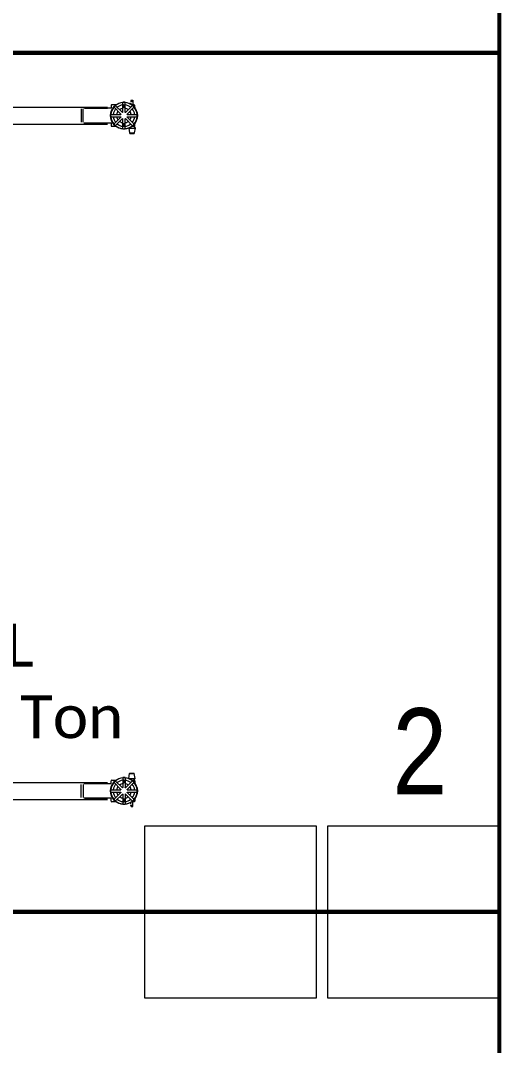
# Model space of a CAD drawing. Header units: metres. Extents: x -17822 to 152406, y -4219 to 19791.
# Drawn here: x 5217.3 to 5441, y 3177.8 to 3655 of the extents above; entities that cross this region are included whole.
import ezdxf
from ezdxf.enums import TextEntityAlignment as Align

# ---------------------------------------------------------------- set-up
doc = ezdxf.new("R2010")
doc.units = ezdxf.units.M
doc.header["$LTSCALE"] = 100
doc.header["$MEASUREMENT"] = 0
doc.linetypes.add('HIDDEN', pattern=[0.375, 0.25, -0.125])
doc.layers.get('0').update_dxf_attribs({"color": 9, "lineweight": 9})
for name, color, linetype, lineweight in [('01', 9, 'Continuous', 9), ('06D', 9, 'Continuous', 9), ('21', 9, 'Continuous', 9), ('32-ekipman', 9, 'Continuous', 9)]:
    doc.layers.add(name, color=color, linetype=linetype, lineweight=lineweight)
doc.styles.add('Arial', font='arial.ttf', dxfattribs={"height": 2.5})
doc.styles.add('MuuM_TEXT-STANDART', font='ARIALN.TTF')

# ---------------------------------------------------------------- blocks, each defined once
blk = doc.blocks.new('p-kolon_80x80')
blk.add_lwpolyline([(-40, -40), (40, -40), (40, 40), (-40, 40)], close=True)
blk = doc.blocks.new('2.bod.sitatik')
at = {"layer": '01'}
for p in [(5315, -5390), (5400, -5390)]:
    blk.add_blockref('p-kolon_80x80', p, dxfattribs=at)
blk = doc.blocks.new('p-işyeri')
at = {"color": 0, "const_width": 2}
blk.add_lwpolyline([(200, 0), (200, 700), (-200, 700), (-200, 0)], close=True, dxfattribs=at)
blk = doc.blocks.new('A$C61080231')
for p, q in [((26.3, 64.55), (26.3, 13.86)), ((34.3, 64.55), (34.3, 13.86)), ((340.7, 64.55), (340.7, 13.86)), ((348.7, 64.55), (348.7, 13.86)), ((26.8, 24.5), (26.8, 13.86)), ((26.9, 12.25), (26.9, 24.97)), ((27.23, 26.11), (33.37, 26.11)), ((33.37, 25.24), (27.23, 25.24)), ((33.7, 24.97), (33.7, 12.25)), ((33.8, 24.5), (33.8, 13.86)), ((341.2, 24.5), (341.2, 13.86)), ((341.3, 24.97), (341.3, 12.25)), ((347.77, 26.11), (341.63, 26.11)), ((341.63, 25.24), (347.77, 25.24)), ((348.1, 12.25), (348.1, 24.97)), ((348.2, 24.5), (348.2, 13.86)), ((25.3, 10), (25.3, 11.95)), ((28.87, 6.97), (25.57, 10.27)), ((25.6, 12.25), (26.9, 12.25)), ((26.28, 10.98), (29.58, 7.68)), ((29.8, 12.43), (29.8, 7.77)), ((30.8, 12.43), (30.8, 7.77)), ((34.32, 10.98), (31.02, 7.68)), ((35.02, 10.27), (31.73, 6.97)), ((33.7, 12.25), (35, 12.25)), ((35.3, 11.95), (35.3, 10)), ((339.7, 11.95), (339.7, 10)), ((339.98, 10.27), (343.27, 6.97)), ((341.3, 12.25), (340, 12.25)), ((340.68, 10.98), (343.98, 7.68)), ((344.2, 12.43), (344.2, 7.77)), ((345.2, 12.43), (345.2, 7.77)), ((348.72, 10.98), (345.42, 7.68)), ((346.13, 6.97), (349.43, 10.27)), ((349.4, 12.25), (348.1, 12.25)), ((349.7, 10), (349.7, 11.95)), ((28.78, 5.75), (24.11, 5.75)), ((28.78, 6.75), (24.12, 6.75)), ((28.87, 5.53), (25.57, 2.23)), ((25.9, 6.48), (25.7, 6.37)), ((25.7, 6.37), (25.7, 6.13)), ((25.7, 6.13), (25.9, 6.02)), ((26.1, 6.37), (25.9, 6.48)), ((25.9, 6.02), (26.1, 6.13)), ((26.1, 6.13), (26.1, 6.37)), ((29.58, 4.82), (26.28, 1.52)), ((34.32, 1.52), (31.02, 4.82)), ((31.73, 5.53), (35.02, 2.23)), ((36.48, 6.75), (31.82, 6.75)), ((36.48, 5.75), (31.82, 5.75)), ((34.7, 6.48), (34.5, 6.37)), ((34.5, 6.37), (34.5, 6.14)), ((34.5, 6.14), (34.7, 6.02)), ((34.9, 6.37), (34.7, 6.48)), ((34.7, 6.02), (34.9, 6.14)), ((34.9, 6.14), (34.9, 6.37)), ((338.52, 6.75), (343.18, 6.75)), ((338.52, 5.75), (343.18, 5.75)), ((343.27, 5.53), (339.98, 2.23)), ((340.1, 6.37), (340.3, 6.48)), ((340.1, 6.14), (340.1, 6.37)), ((340.3, 6.02), (340.1, 6.14)), ((340.3, 6.48), (340.5, 6.37)), ((340.5, 6.14), (340.3, 6.02)), ((340.5, 6.37), (340.5, 6.14)), ((340.68, 1.52), (343.98, 4.82)), ((345.42, 4.82), (348.72, 1.52)), ((346.13, 5.53), (349.43, 2.23)), ((346.22, 6.75), (350.88, 6.75)), ((346.22, 5.75), (350.89, 5.75)), ((348.9, 6.37), (349.1, 6.48)), ((348.9, 6.13), (348.9, 6.37)), ((349.1, 6.02), (348.9, 6.13)), ((349.1, 6.48), (349.3, 6.37)), ((349.3, 6.13), (349.1, 6.02)), ((349.3, 6.37), (349.3, 6.13)), ((23.1, 2.92), (23.6, 3.05)), ((23.1, 2.92), (23.1, 2.18)), ((23.1, 2.18), (23.6, 2.05)), ((23.6, 3.05), (23.6, 2.05)), ((23.6, 3.05), (23.84, 3.05)), ((23.6, 2.05), (25.3, 2.05)), ((24.35, 3.05), (24.93, 3.05)), ((25.3, 1.55), (25.3, 2.5)), ((26.55, 1.25), (25.6, 1.25)), ((29.8, 4.73), (29.8, 0.07)), ((30.8, 4.73), (30.8, 0.07)), ((35, 1.25), (34.05, 1.25)), ((35.3, 2.5), (35.3, 1.55)), ((35.3, 1.7), (36.1, 1.05)), ((36.1, 3.92), (36.1, 1.05)), ((36.1, 1.05), (38.4, 1.45)), ((36.15, 4.04), (38.4, 3.65)), ((38.4, 3.65), (38.4, 1.45)), ((38.4, 3.65), (38.6, 3.55)), ((38.4, 1.45), (38.6, 1.55)), ((38.6, 3.55), (38.6, 1.55)), ((336.6, 3.65), (336.4, 3.55)), ((336.4, 3.55), (336.4, 1.55)), ((336.6, 1.45), (336.4, 1.55)), ((338.86, 4.04), (336.6, 3.65)), ((336.6, 3.65), (336.6, 1.45)), ((338.9, 1.05), (336.6, 1.45)), ((338.9, 3.92), (338.9, 1.05)), ((339.7, 1.7), (338.9, 1.05)), ((339.7, 2.5), (339.7, 1.55)), ((340, 1.25), (340.95, 1.25)), ((344.2, 4.73), (344.2, 0.07)), ((345.2, 4.73), (345.2, 0.07)), ((348.45, 1.25), (349.4, 1.25)), ((349.7, 1.55), (349.7, 2.5)), ((351.4, 2.05), (349.7, 2.05)), ((350.65, 3.05), (350.07, 3.05)), ((351.4, 3.05), (351.16, 3.05)), ((351.4, 3.05), (351.4, 2.05)), ((351.9, 2.92), (351.4, 3.05)), ((351.9, 2.18), (351.4, 2.05)), ((351.9, 2.92), (351.9, 2.18))]:
    blk.add_line(p, q)
for centre, radius in [((30.3, 6.25), 6.25), ((344.7, 6.25), 6.25), ((25.9, 6.25), 0.242), ((25.9, 6.25), 0.194), ((34.7, 6.25), 0.242), ((34.7, 6.25), 0.194), ((340.3, 6.25), 0.242), ((340.3, 6.25), 0.194), ((349.1, 6.25), 0.242), ((349.1, 6.25), 0.194)]:
    blk.add_circle(centre, radius)
for centre, radius, start, end in [((30.3, 6.25), 6.1, 139.7016, 175.2983), ((25.6, 11.95), 0.3, 90, 180), ((30.3, 6.25), 6.2, 130.3772, 139.6228), ((30.3, 6.25), 6.1, 94.7017, 130.2983), ((30.3, 6.25), 5, 95.7392, 129.2608), ((30.3, 6.25), 3.4, 98.4565, 126.5435), ((30.3, 6.25), 6.2, 85.3772, 94.6228), ((30.3, 6.25), 6.1, 49.7017, 85.2983), ((30.3, 6.25), 5, 50.7392, 84.2608), ((30.3, 6.25), 3.4, 53.4565, 81.5435), ((30.3, 6.25), 6.2, 40.3772, 49.6228), ((30.3, 6.25), 6.1, 4.7017, 40.2983), ((35, 11.95), 0.3, 0, 90), ((344.7, 6.25), 6.1, 139.7017, 175.2983), ((340, 11.95), 0.3, 90, 180), ((344.7, 6.25), 6.2, 130.3772, 139.6228), ((344.7, 6.25), 6.1, 94.7017, 130.2983), ((344.7, 6.25), 5, 95.7392, 129.2608), ((344.7, 6.25), 3.4, 98.4565, 126.5435), ((344.7, 6.25), 6.2, 85.3772, 94.6228), ((344.7, 6.25), 6.1, 49.7017, 85.2983), ((344.7, 6.25), 5, 50.7392, 84.2608), ((344.7, 6.25), 3.4, 53.4565, 81.5435), ((344.7, 6.25), 6.2, 40.3772, 49.6228), ((344.7, 6.25), 6.1, 4.7017, 40.2984), ((349.4, 11.95), 0.3, 360, 90), ((30.3, 6.25), 6.2, 175.3772, 184.6228), ((30.3, 6.25), 6.1, 184.7017, 220.2983), ((25.9, 6.25), 0.6, 123.5565, 236.4435), ((30.3, 6.25), 5, 140.7392, 174.2608), ((30.3, 6.25), 5, 185.7392, 219.2608), ((25.9, 6.25), 0.6, 303.5565, 56.4435), ((30.3, 6.25), 3.4, 143.4565, 171.5435), ((30.3, 6.25), 3.4, 188.4565, 216.5435), ((30.3, 6.25), 1.6, 153.21, 161.79), ((30.3, 6.25), 1.6, 198.21, 206.79), ((30.3, 6.25), 1.6, 108.2099, 116.79), ((30.3, 6.25), 1.6, 243.21, 251.79), ((30.3, 6.25), 1.6, 63.21, 71.79), ((30.3, 6.25), 1.6, 288.21, 296.79), ((30.3, 6.25), 1.6, 18.2099, 26.79), ((30.3, 6.25), 1.6, 333.21, 341.7901), ((30.3, 6.25), 3.4, 8.4565, 36.5435), ((30.3, 6.25), 3.4, 323.4565, 351.5435), ((34.7, 6.25), 0.6, 123.5565, 236.4435), ((30.3, 6.25), 5, 5.7392, 39.2608), ((30.3, 6.25), 5, 320.7392, 354.2608), ((30.3, 6.25), 6.1, 319.7017, 355.2983), ((34.7, 6.25), 0.6, 303.5565, 56.4435), ((30.3, 6.25), 6.2, 355.3772, 4.6228), ((344.7, 6.25), 6.2, 175.3772, 184.6228), ((344.7, 6.25), 6.1, 184.7017, 220.2983), ((340.3, 6.25), 0.6, 123.5565, 236.4435), ((344.7, 6.25), 5, 140.7392, 174.2608), ((344.7, 6.25), 5, 185.7392, 219.2608), ((340.3, 6.25), 0.6, 303.5565, 56.4435), ((344.7, 6.25), 3.4, 143.4565, 171.5435), ((344.7, 6.25), 3.4, 188.4565, 216.5435), ((344.7, 6.25), 1.6, 153.21, 161.7901), ((344.7, 6.25), 1.6, 198.2099, 206.79), ((344.7, 6.25), 1.6, 108.21, 116.79), ((344.7, 6.25), 1.6, 243.21, 251.79), ((344.7, 6.25), 1.6, 63.21, 71.7901), ((344.7, 6.25), 1.6, 288.21, 296.79), ((344.7, 6.25), 1.6, 18.21, 26.79), ((344.7, 6.25), 1.6, 333.21, 341.79), ((344.7, 6.25), 3.4, 8.4565, 36.5435), ((344.7, 6.25), 3.4, 323.4565, 351.5435), ((349.1, 6.25), 0.6, 123.5565, 236.4435), ((344.7, 6.25), 5, 5.7392, 39.2608), ((344.7, 6.25), 5, 320.7392, 354.2608), ((344.7, 6.25), 6.1, 319.7017, 355.2983), ((349.1, 6.25), 0.6, 303.5565, 56.4435), ((344.7, 6.25), 6.2, 355.3772, 4.6228), ((25.6, 1.55), 0.3, 180, 270), ((30.3, 6.25), 6.2, 220.3772, 229.6228), ((30.3, 6.25), 6.1, 229.7017, 265.2983), ((30.3, 6.25), 5, 230.7392, 264.2608), ((30.3, 6.25), 3.4, 233.4565, 261.5435), ((30.3, 6.25), 6.2, 265.3772, 274.6228), ((30.3, 6.25), 3.4, 278.4565, 306.5435), ((30.3, 6.25), 5, 275.7392, 309.2608), ((30.3, 6.25), 6.1, 274.7017, 310.2984), ((30.3, 6.25), 6.2, 310.3772, 319.6228), ((35, 1.55), 0.3, 270, 0), ((340, 1.55), 0.3, 180, 270), ((344.7, 6.25), 6.2, 220.3772, 229.6228), ((344.7, 6.25), 6.1, 229.7016, 265.2983), ((344.7, 6.25), 5, 230.7392, 264.2608), ((344.7, 6.25), 3.4, 233.4565, 261.5435), ((344.7, 6.25), 6.2, 265.3772, 274.6228), ((344.7, 6.25), 3.4, 278.4565, 306.5435), ((344.7, 6.25), 5, 275.7392, 309.2608), ((344.7, 6.25), 6.1, 274.7017, 310.2983), ((344.7, 6.25), 6.2, 310.3772, 319.6228), ((349.4, 1.55), 0.3, 270, 360)]:
    blk.add_arc(centre, radius, start, end)
blk = doc.blocks.new('2.bod.Mimari')
at = {"layer": '06D', "color": 89, "linetype": 'HIDDEN', "true_color": 0x2e4d23, "rotation": 90}
for p in [(5440, -4790), (5440, -5190), (5440, -5590)]:
    blk.add_blockref('p-işyeri', p, dxfattribs=at)
at = {"layer": '32-ekipman', "ltscale": 2, "rotation": 90}
blk.add_blockref('A$C61080231', (5271.63, -5363.97), dxfattribs=at)
at = {"layer": '21', "style": 'MuuM_TEXT-STANDART'}
blk.add_text('2', height=40, dxfattribs=at).set_placement((5415.75, -5347.22), align=Align.BOTTOM_RIGHT)
at = {"layer": '32-ekipman', "ltscale": 2, "insert": (4991.73, -5255.78), "char_height": 20, "width": 332.13, "attachment_point": 1, "style": 'Arial'}
blk.add_mtext('{\\fCalibri|b1|i0|c162|p34;Nussbaum\\fCalibri|b0|i0|c0|p34; 2.50 SL\\PÇift Sütunlu Lift 5 Ton}', dxfattribs=at)

msp = doc.modelspace()

# ---------------------------------------------------------------- block references
for name in ['2.bod.sitatik', '2.bod.Mimari']:
    msp.add_blockref(name, (0, 8630))

doc.saveas('drawing.dxf')
